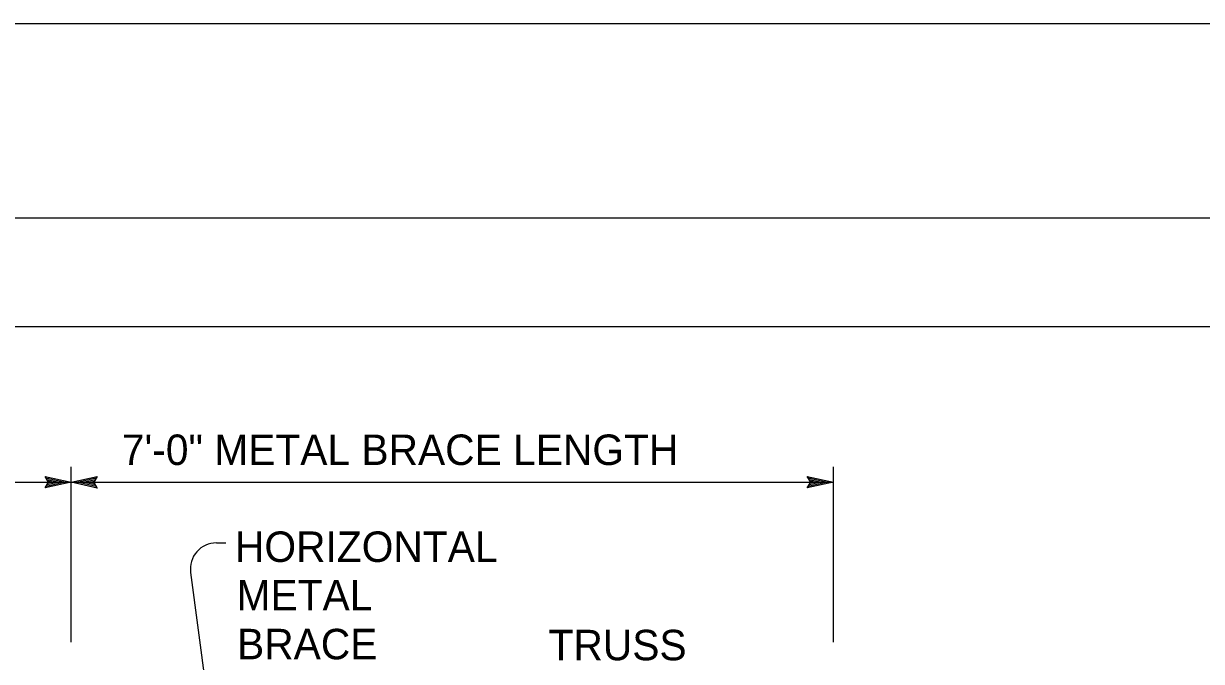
# Model space of a CAD drawing. Extents: x -894 to 866, y -476 to 714.
# Drawn here: x -478.3 to -207.6, y 567 to 713.6 of the extents above; entities that cross this region are included whole.
import ezdxf

# ---------------------------------------------------------------- set-up
doc = ezdxf.new("R2010")
doc.units = 0
for name, color, linetype in [('10 Sheet Format', 7, 'Continuous'), ('56 Stage 3 Anno', 7, 'Continuous'), ('57 Undefined', 7, 'Continuous')]:
    doc.layers.add(name, color=color, linetype=linetype)

msp = doc.modelspace()

# ---------------------------------------------------------------- linework, layer by layer
at = {"layer": '10 Sheet Format'}
msp.add_line((-813.45, 643.96), (811.54, 643.96), dxfattribs=at)
for points in [[(-894.05, 713.56), (865.95, 713.56), (865.95, -476.44), (-894.05, -476.44)], [(-863.43, 668.96), (836.57, 668.96), (836.57, -431.04), (-863.43, -431.04)], [(-863.43, 668.96), (836.57, 668.96), (836.57, -431.04), (-863.43, -431.04)]]:
    msp.add_lwpolyline(points, close=True, dxfattribs=at)
at = {"layer": '56 Stage 3 Anno'}
for p, q in [((-467.33, 571.46), (-467.33, 611.77)), ((-292.18, 571.46), (-292.18, 611.77)), ((-472.53, 608.22), (-473.33, 609.56)), ((-473.33, 609.56), (-473.33, 609.56)), ((-473.33, 609.56), (-467.33, 608.22)), ((-473.12, 609.21), (-468.71, 608.22)), ((-467.33, 608.22), (-461.33, 609.55)), ((-465.94, 608.23), (-461.57, 609.19)), ((-461.33, 609.55), (-462.13, 608.22)), ((-461.33, 609.55), (-461.33, 609.55)), ((-297.38, 608.22), (-298.18, 609.56)), ((-298.18, 609.56), (-298.18, 609.56)), ((-298.18, 609.56), (-292.18, 608.22)), ((-297.97, 609.21), (-293.56, 608.22)), ((-579.13, 608.22), (-467.33, 608.22)), ((-467.33, 608.22), (-473.33, 606.89)), ((-473.33, 606.89), (-472.53, 608.22)), ((-473.33, 606.89), (-473.33, 606.89)), ((-468.72, 608.22), (-473.1, 607.25)), ((-470.1, 608.23), (-472.92, 607.6)), ((-472.88, 608.85), (-470.1, 608.23)), ((-472.71, 608.5), (-471.48, 608.23)), ((-471.48, 608.23), (-472.69, 607.96)), ((-467.33, 608.22), (-292.18, 608.22)), ((-461.33, 606.88), (-467.33, 608.22)), ((-467.33, 608.22), (-467.33, 608.22)), ((-467.33, 608.22), (-467.33, 608.22)), ((-461.55, 607.24), (-465.95, 608.22)), ((-464.57, 608.22), (-461.74, 608.85)), ((-461.78, 607.6), (-464.57, 608.22)), ((-463.19, 608.22), (-461.98, 608.49)), ((-461.96, 607.95), (-463.19, 608.22)), ((-462.13, 608.22), (-461.33, 606.88)), ((-461.33, 606.88), (-461.33, 606.88)), ((-292.18, 608.22), (-298.18, 606.89)), ((-298.18, 606.89), (-297.38, 608.22)), ((-298.18, 606.89), (-298.18, 606.89)), ((-293.57, 608.22), (-297.95, 607.25)), ((-294.94, 608.23), (-297.77, 607.6)), ((-297.73, 608.85), (-294.94, 608.23)), ((-297.56, 608.5), (-296.33, 608.23)), ((-296.33, 608.23), (-297.53, 607.96)), ((-292.18, 608.22), (-292.18, 608.22)), ((-433.94, 594.28), (-431.76, 594.28)), ((-439.89, 587.5), (-434.47, 546.23))]:
    msp.add_line(p, q, dxfattribs=at)
msp.add_arc((-433.94, 588.28), 6, 90, 187.4843, dxfattribs=at)

# ---------------------------------------------------------------- texts
at = {"layer": '57 Undefined'}
for s, p in [('7\'-0" METAL BRACE LENGTH', (-455.68, 612.17)), ('HORIZONTAL ', (-429.68, 589.9)), ('METAL', (-429.32, 578.76)), ('BRACE', (-429.21, 567.54)), ('TRUSS', (-357.63, 567.31))]:
    msp.add_text(s, height=7, dxfattribs=at).set_placement(p)

doc.saveas('drawing.dxf')
